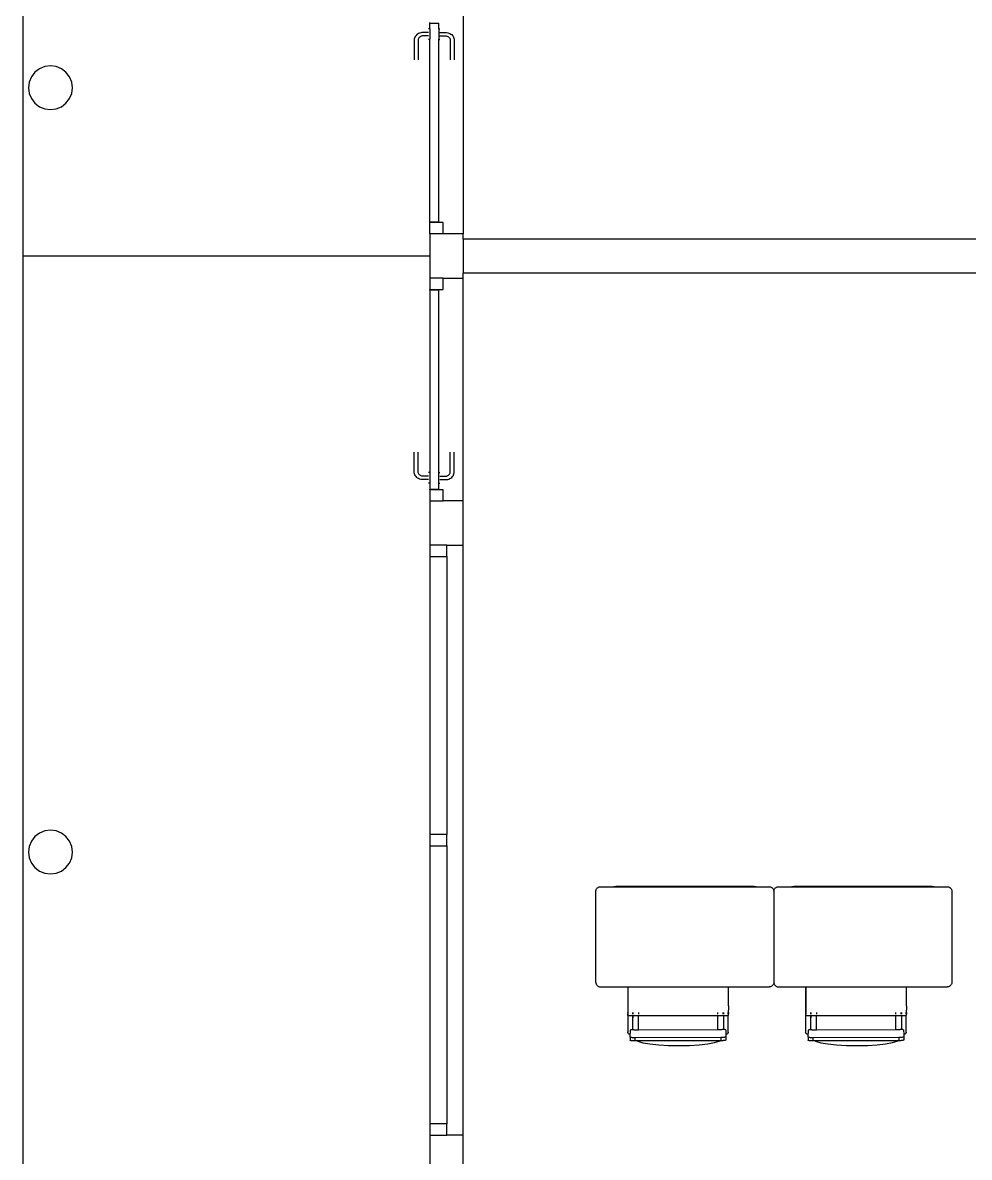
# Model space of a CAD drawing. Header units: metres. Extents: x -2 to 5.8, y -17.4 to 16.6.
# Drawn here: x -2 to 2.25, y -5.28 to -0.18 of the extents above; entities that cross this region are included whole.
import ezdxf

# ---------------------------------------------------------------- set-up
doc = ezdxf.new("R2010")
doc.units = ezdxf.units.M
doc.layers.add('SectionCutEdges', color=7, linetype='Continuous')

msp = doc.modelspace()

# ---------------------------------------------------------------- linework, layer by layer
for p, q in [((-2.0009, 2.753), (-2.0009, -1.232)), ((-0.0209, -0.132), (-0.0209, -1.132)), ((-0.1709, -0.185), (-0.1709, -0.182)), ((-0.2396, -0.2527), (-0.2406, -0.2571)), ((-0.2379, -0.2485), (-0.2396, -0.2527)), ((-0.2356, -0.2444), (-0.2379, -0.2485)), ((-0.2328, -0.2407), (-0.2356, -0.2444)), ((-0.2294, -0.2373), (-0.2328, -0.2407)), ((-0.2255, -0.2344), (-0.2294, -0.2373)), ((-0.2212, -0.2319), (-0.2255, -0.2344)), ((-0.2214, -0.2544), (-0.2224, -0.2567)), ((-0.2202, -0.2522), (-0.2214, -0.2544)), ((-0.2166, -0.2299), (-0.2212, -0.2319)), ((-0.2186, -0.2501), (-0.2202, -0.2522)), ((-0.2168, -0.2483), (-0.2186, -0.2501)), ((-0.2146, -0.2467), (-0.2168, -0.2483)), ((-0.2117, -0.2285), (-0.2166, -0.2299)), ((-0.2123, -0.2453), (-0.2146, -0.2467)), ((-0.2097, -0.2442), (-0.2123, -0.2453)), ((-0.2066, -0.2276), (-0.2117, -0.2285)), ((-0.2071, -0.2434), (-0.2097, -0.2442)), ((-0.2043, -0.2429), (-0.2071, -0.2434)), ((-0.2017, -0.2273), (-0.2066, -0.2276)), ((-0.2012, -0.2427), (-0.2043, -0.2429)), ((-0.1764, -0.2273), (-0.2017, -0.2273)), ((-0.1764, -0.2427), (-0.2012, -0.2427)), ((-0.1709, -0.2109), (-0.1764, -0.2109)), ((-0.1309, -0.2109), (-0.1253, -0.2109)), ((-0.1253, -0.2273), (-0.1, -0.2273)), ((-0.1253, -0.2427), (-0.1006, -0.2427)), ((-0.1006, -0.2427), (-0.0975, -0.2429)), ((-0.1, -0.2273), (-0.0952, -0.2276)), ((-0.0975, -0.2429), (-0.0947, -0.2434)), ((-0.0952, -0.2276), (-0.0901, -0.2285)), ((-0.0947, -0.2434), (-0.0921, -0.2442)), ((-0.0921, -0.2442), (-0.0895, -0.2453)), ((-0.0901, -0.2285), (-0.0852, -0.2299)), ((-0.0895, -0.2453), (-0.0872, -0.2467)), ((-0.0872, -0.2467), (-0.085, -0.2483)), ((-0.0852, -0.2299), (-0.0806, -0.2319)), ((-0.085, -0.2483), (-0.0832, -0.2501)), ((-0.0832, -0.2501), (-0.0816, -0.2522)), ((-0.0816, -0.2522), (-0.0803, -0.2544)), ((-0.0806, -0.2319), (-0.0763, -0.2344)), ((-0.0803, -0.2544), (-0.0794, -0.2567)), ((-0.0763, -0.2344), (-0.0724, -0.2373)), ((-0.0724, -0.2373), (-0.069, -0.2407)), ((-0.069, -0.2407), (-0.0662, -0.2444)), ((-0.0662, -0.2444), (-0.0639, -0.2485)), ((-0.0639, -0.2485), (-0.0622, -0.2527)), ((-0.0622, -0.2527), (-0.0612, -0.2571)), ((-0.2406, -0.2571), (-0.2409, -0.2613)), ((-0.2409, -0.2613), (-0.2409, -0.3509)), ((-0.2229, -0.2591), (-0.2231, -0.2618)), ((-0.2231, -0.2618), (-0.2231, -0.3509)), ((-0.2224, -0.2567), (-0.2229, -0.2591)), ((-0.1709, -0.2592), (-0.1764, -0.2592)), ((-0.1309, -0.2592), (-0.1253, -0.2592)), ((-0.0794, -0.2567), (-0.0789, -0.2591)), ((-0.0789, -0.2591), (-0.0787, -0.2618)), ((-0.0787, -0.2618), (-0.0787, -0.3509)), ((-0.0612, -0.2571), (-0.0609, -0.2613)), ((-0.0609, -0.2613), (-0.0609, -0.3509)), ((-0.1709, -1.082), (-0.1709, -1.079)), ((-2.0009, -1.232), (-2.0009, -17.377)), ((-0.1709, -1.232), (-2.0009, -1.232)), ((-0.0209, -2.332), (-0.0209, -1.332)), ((-0.1709, -1.385), (-0.1709, -1.382)), ((-0.2409, -2.2027), (-0.2409, -2.1132)), ((-0.2231, -2.2022), (-0.2231, -2.1132)), ((-0.0787, -2.2022), (-0.0787, -2.1132)), ((-0.0609, -2.2027), (-0.0609, -2.1132)), ((-0.2406, -2.2069), (-0.2409, -2.2027)), ((-0.2396, -2.2113), (-0.2406, -2.2069)), ((-0.2379, -2.2156), (-0.2396, -2.2113)), ((-0.2356, -2.2196), (-0.2379, -2.2156)), ((-0.2328, -2.2233), (-0.2356, -2.2196)), ((-0.2294, -2.2267), (-0.2328, -2.2233)), ((-0.2255, -2.2297), (-0.2294, -2.2267)), ((-0.2212, -2.2322), (-0.2255, -2.2297)), ((-0.2229, -2.2049), (-0.2231, -2.2022)), ((-0.2224, -2.2073), (-0.2229, -2.2049)), ((-0.2214, -2.2097), (-0.2224, -2.2073)), ((-0.2202, -2.2119), (-0.2214, -2.2097)), ((-0.2166, -2.2342), (-0.2212, -2.2322)), ((-0.2186, -2.2139), (-0.2202, -2.2119)), ((-0.2168, -2.2158), (-0.2186, -2.2139)), ((-0.2146, -2.2174), (-0.2168, -2.2158)), ((-0.2117, -2.2356), (-0.2166, -2.2342)), ((-0.2123, -2.2188), (-0.2146, -2.2174)), ((-0.2097, -2.2199), (-0.2123, -2.2188)), ((-0.2066, -2.2365), (-0.2117, -2.2356)), ((-0.2071, -2.2206), (-0.2097, -2.2199)), ((-0.2043, -2.2211), (-0.2071, -2.2206)), ((-0.2017, -2.2367), (-0.2066, -2.2365)), ((-0.2012, -2.2213), (-0.2043, -2.2211)), ((-0.1764, -2.2367), (-0.2017, -2.2367)), ((-0.1764, -2.2213), (-0.2012, -2.2213)), ((-0.1709, -2.2049), (-0.1764, -2.2049)), ((-0.1309, -2.2049), (-0.1253, -2.2049)), ((-0.1253, -2.2213), (-0.1006, -2.2213)), ((-0.1253, -2.2367), (-0.1, -2.2367)), ((-0.1006, -2.2213), (-0.0975, -2.2211)), ((-0.1, -2.2367), (-0.0952, -2.2365)), ((-0.0975, -2.2211), (-0.0947, -2.2206)), ((-0.0952, -2.2365), (-0.0901, -2.2356)), ((-0.0947, -2.2206), (-0.0921, -2.2199)), ((-0.0921, -2.2199), (-0.0895, -2.2188)), ((-0.0901, -2.2356), (-0.0852, -2.2342)), ((-0.0895, -2.2188), (-0.0872, -2.2174)), ((-0.0872, -2.2174), (-0.085, -2.2158)), ((-0.0852, -2.2342), (-0.0806, -2.2322)), ((-0.085, -2.2158), (-0.0832, -2.2139)), ((-0.0832, -2.2139), (-0.0816, -2.2119)), ((-0.0816, -2.2119), (-0.0803, -2.2097)), ((-0.0806, -2.2322), (-0.0763, -2.2297)), ((-0.0803, -2.2097), (-0.0794, -2.2073)), ((-0.0794, -2.2073), (-0.0789, -2.2049)), ((-0.0789, -2.2049), (-0.0787, -2.2022)), ((-0.0763, -2.2297), (-0.0724, -2.2267)), ((-0.0724, -2.2267), (-0.069, -2.2233)), ((-0.069, -2.2233), (-0.0662, -2.2196)), ((-0.0662, -2.2196), (-0.0639, -2.2156)), ((-0.0639, -2.2156), (-0.0622, -2.2113)), ((-0.0622, -2.2113), (-0.0612, -2.2069)), ((-0.0612, -2.2069), (-0.0609, -2.2027)), ((-0.1709, -2.2532), (-0.1764, -2.2532)), ((-0.1709, -2.282), (-0.1709, -2.279)), ((-0.1309, -2.2532), (-0.1253, -2.2532)), ((-0.0209, -5.182), (-0.0209, -2.532)), ((-0.0947, -2.5828), (-0.0947, -3.8316)), ((-0.0947, -3.8824), (-0.0947, -5.1312)), ((0.5765, -4.081), (0.5773, -4.0785)), ((0.5773, -4.0785), (0.5785, -4.0762)), ((0.5785, -4.0762), (0.58, -4.074)), ((0.58, -4.074), (0.5817, -4.072)), ((0.5817, -4.072), (0.5837, -4.0703)), ((0.5837, -4.0703), (0.5858, -4.0689)), ((0.5858, -4.0689), (0.5882, -4.0677)), ((0.5882, -4.0677), (0.5906, -4.0669)), ((0.5906, -4.0669), (0.5932, -4.0664)), ((0.5932, -4.0664), (0.5958, -4.0662)), ((0.5958, -4.0662), (0.6493, -4.0662)), ((0.6493, -4.0662), (0.6561, -4.0648)), ((0.6493, -4.0662), (1.3032, -4.0662)), ((0.6561, -4.0648), (0.6649, -4.0642)), ((0.6649, -4.0642), (1.2876, -4.0642)), ((1.2876, -4.0642), (1.2964, -4.0648)), ((1.2964, -4.0648), (1.3032, -4.0662)), ((1.3032, -4.0662), (1.3558, -4.0662)), ((1.3558, -4.0662), (1.3584, -4.0664)), ((1.3584, -4.0664), (1.361, -4.0669)), ((1.361, -4.0669), (1.3635, -4.0677)), ((1.3635, -4.0677), (1.3658, -4.0689)), ((1.3658, -4.0689), (1.368, -4.0703)), ((1.368, -4.0703), (1.37, -4.072)), ((1.37, -4.072), (1.3717, -4.074)), ((1.3717, -4.074), (1.3731, -4.0762)), ((1.3731, -4.0762), (1.3743, -4.0785)), ((1.3743, -4.0785), (1.3751, -4.081)), ((1.3765, -4.081), (1.3773, -4.0785)), ((1.3773, -4.0785), (1.3785, -4.0762)), ((1.3785, -4.0762), (1.38, -4.074)), ((1.38, -4.074), (1.3817, -4.072)), ((1.3817, -4.072), (1.3837, -4.0703)), ((1.3837, -4.0703), (1.3858, -4.0689)), ((1.3858, -4.0689), (1.3882, -4.0677)), ((1.3882, -4.0677), (1.3906, -4.0669)), ((1.3906, -4.0669), (1.3932, -4.0664)), ((1.3932, -4.0664), (1.3958, -4.0662)), ((1.3958, -4.0662), (1.4493, -4.0662)), ((1.4493, -4.0662), (1.4561, -4.0648)), ((1.4493, -4.0662), (2.1032, -4.0662)), ((1.4561, -4.0648), (1.4649, -4.0642)), ((1.4649, -4.0642), (2.0876, -4.0642)), ((2.0876, -4.0642), (2.0964, -4.0648)), ((2.0964, -4.0648), (2.1032, -4.0662)), ((2.1032, -4.0662), (2.1558, -4.0662)), ((2.1558, -4.0662), (2.1584, -4.0664)), ((2.1584, -4.0664), (2.161, -4.0669)), ((2.161, -4.0669), (2.1635, -4.0677)), ((2.1635, -4.0677), (2.1658, -4.0689)), ((2.1658, -4.0689), (2.168, -4.0703)), ((2.168, -4.0703), (2.17, -4.072)), ((2.17, -4.072), (2.1717, -4.074)), ((2.1717, -4.074), (2.1731, -4.0762)), ((2.1731, -4.0762), (2.1743, -4.0785)), ((2.1743, -4.0785), (2.1751, -4.081)), ((0.5758, -4.0862), (0.576, -4.0836)), ((0.5758, -4.4962), (0.5758, -4.0862)), ((0.576, -4.0836), (0.5765, -4.081)), ((1.3751, -4.081), (1.3757, -4.0836)), ((1.3757, -4.0836), (1.3758, -4.0862)), ((1.3758, -4.0862), (1.376, -4.0836)), ((1.3758, -4.0862), (1.3758, -4.4962)), ((1.376, -4.0836), (1.3765, -4.081)), ((2.1751, -4.081), (2.1757, -4.0836)), ((2.1757, -4.0836), (2.1758, -4.0862)), ((2.1758, -4.0862), (2.1758, -4.4962)), ((0.5758, -4.4962), (0.576, -4.4988)), ((0.576, -4.4988), (0.5765, -4.5014)), ((0.5765, -4.5014), (0.5773, -4.5038)), ((0.5773, -4.5038), (0.5785, -4.5062)), ((0.5785, -4.5062), (0.58, -4.5084)), ((0.58, -4.5084), (0.5817, -4.5103)), ((0.5817, -4.5103), (0.5837, -4.5121)), ((0.5837, -4.5121), (0.5858, -4.5135)), ((0.5858, -4.5135), (0.5882, -4.5147)), ((0.5882, -4.5147), (0.5906, -4.5155)), ((0.5906, -4.5155), (0.5932, -4.516)), ((0.5932, -4.516), (0.5958, -4.5162)), ((0.5958, -4.5162), (0.7186, -4.5162)), ((0.7186, -4.5162), (0.719, -4.5162)), ((0.7186, -4.5162), (0.7186, -4.7194)), ((0.719, -4.5162), (0.72, -4.5162)), ((0.72, -4.5162), (0.72, -4.601)), ((0.72, -4.5162), (1.172, -4.5162)), ((1.172, -4.601), (1.172, -4.5162)), ((1.172, -4.5162), (1.3558, -4.5162)), ((1.3584, -4.516), (1.3558, -4.5162)), ((1.361, -4.5155), (1.3584, -4.516)), ((1.3635, -4.5147), (1.361, -4.5155)), ((1.3658, -4.5135), (1.3635, -4.5147)), ((1.368, -4.5121), (1.3658, -4.5135)), ((1.37, -4.5103), (1.368, -4.5121)), ((1.3717, -4.5084), (1.37, -4.5103)), ((1.3731, -4.5062), (1.3717, -4.5084)), ((1.3743, -4.5038), (1.3731, -4.5062)), ((1.3751, -4.5014), (1.3743, -4.5038)), ((1.3757, -4.4988), (1.3751, -4.5014)), ((1.3758, -4.4962), (1.3757, -4.4988)), ((1.3758, -4.4962), (1.376, -4.4988)), ((1.376, -4.4988), (1.3765, -4.5014)), ((1.3765, -4.5014), (1.3773, -4.5038)), ((1.3773, -4.5038), (1.3785, -4.5062)), ((1.3785, -4.5062), (1.38, -4.5084)), ((1.38, -4.5084), (1.3817, -4.5103)), ((1.3817, -4.5103), (1.3837, -4.5121)), ((1.3837, -4.5121), (1.3858, -4.5135)), ((1.3858, -4.5135), (1.3882, -4.5147)), ((1.3882, -4.5147), (1.3906, -4.5155)), ((1.3906, -4.5155), (1.3932, -4.516)), ((1.3932, -4.516), (1.3958, -4.5162)), ((1.3958, -4.5162), (1.5186, -4.5162)), ((1.5186, -4.5162), (1.519, -4.5162)), ((1.5186, -4.5162), (1.5186, -4.7194)), ((1.519, -4.5162), (1.52, -4.5162)), ((1.52, -4.5162), (1.52, -4.601)), ((1.52, -4.5162), (1.972, -4.5162)), ((1.972, -4.601), (1.972, -4.5162)), ((1.972, -4.5162), (2.1558, -4.5162)), ((2.1584, -4.516), (2.1558, -4.5162)), ((2.161, -4.5155), (2.1584, -4.516)), ((2.1635, -4.5147), (2.161, -4.5155)), ((2.1658, -4.5135), (2.1635, -4.5147)), ((2.168, -4.5121), (2.1658, -4.5135)), ((2.17, -4.5103), (2.168, -4.5121)), ((2.1717, -4.5084), (2.17, -4.5103)), ((2.1731, -4.5062), (2.1717, -4.5084)), ((2.1743, -4.5038), (2.1731, -4.5062)), ((2.1751, -4.5014), (2.1743, -4.5038)), ((2.1757, -4.4988), (2.1751, -4.5014)), ((2.1758, -4.4962), (2.1757, -4.4988)), ((0.72, -4.601), (0.72, -4.611)), ((0.72, -4.611), (0.72, -4.6162)), ((0.72, -4.6162), (0.72, -4.6213)), ((0.72, -4.6213), (0.72, -4.6215)), ((0.72, -4.6215), (0.72, -4.6239)), ((0.72, -4.6239), (0.72, -4.6265)), ((0.72, -4.6265), (0.72, -4.6266)), ((0.72, -4.6266), (0.72, -4.629)), ((0.72, -4.629), (0.72, -4.6314)), ((0.72, -4.6314), (0.72, -4.6316)), ((0.72, -4.6325), (0.72, -4.6316)), ((0.72, -4.6325), (0.72, -4.6331)), ((0.72, -4.6343), (0.72, -4.6331)), ((0.72, -4.6343), (0.72, -4.6349)), ((0.72, -4.6349), (0.72, -4.6355)), ((0.72, -4.6355), (0.72, -4.6361)), ((0.72, -4.6361), (0.72, -4.6363)), ((0.72, -4.6363), (0.72, -4.6367)), ((0.72, -4.6367), (0.72, -4.6373)), ((0.72, -4.6373), (0.72, -4.6378)), ((0.72, -4.6378), (0.72, -4.6384)), ((0.72, -4.6407), (0.72, -4.6384)), ((0.7416, -4.6314), (0.7416, -4.6325)), ((0.7416, -4.6331), (0.7416, -4.6343)), ((0.7416, -4.6349), (0.7416, -4.6355)), ((0.7416, -4.6367), (0.7416, -4.6373)), ((0.7416, -4.6378), (0.7416, -4.6384)), ((0.7419, -4.6325), (0.7419, -4.6314)), ((0.7419, -4.6343), (0.7419, -4.6331)), ((0.7419, -4.6355), (0.7419, -4.6349)), ((0.7419, -4.6373), (0.7419, -4.6367)), ((0.7419, -4.6384), (0.7419, -4.6378)), ((0.7675, -4.6314), (0.7675, -4.6325)), ((0.7675, -4.6331), (0.7675, -4.6343)), ((0.7675, -4.6349), (0.7675, -4.6355)), ((0.7675, -4.6367), (0.7675, -4.6373)), ((0.7675, -4.6378), (0.7675, -4.6384)), ((1.1244, -4.6325), (1.1244, -4.6314)), ((1.1244, -4.6343), (1.1244, -4.6331)), ((1.1244, -4.6355), (1.1244, -4.6349)), ((1.1244, -4.6373), (1.1244, -4.6367)), ((1.1244, -4.6384), (1.1244, -4.6378)), ((1.1473, -4.6325), (1.1473, -4.6314)), ((1.1473, -4.6331), (1.1473, -4.6343)), ((1.1473, -4.6355), (1.1473, -4.6349)), ((1.1473, -4.6373), (1.1473, -4.6367)), ((1.1473, -4.6384), (1.1473, -4.6378)), ((1.1503, -4.6325), (1.1503, -4.6314)), ((1.1503, -4.6343), (1.1503, -4.6331)), ((1.1503, -4.6355), (1.1503, -4.6349)), ((1.1503, -4.6373), (1.1503, -4.6367)), ((1.1503, -4.6384), (1.1503, -4.6378)), ((1.1706, -4.6325), (1.1706, -4.6314)), ((1.1706, -4.6343), (1.1706, -4.6331)), ((1.1706, -4.6355), (1.1706, -4.6349)), ((1.1706, -4.6373), (1.1706, -4.6367)), ((1.1706, -4.6384), (1.1706, -4.6378)), ((1.172, -4.601), (1.172, -4.6213)), ((1.172, -4.6239), (1.172, -4.6213)), ((1.172, -4.6265), (1.172, -4.6239)), ((1.172, -4.629), (1.172, -4.6265)), ((1.172, -4.6314), (1.172, -4.629)), ((1.172, -4.6314), (1.172, -4.6325)), ((1.172, -4.6325), (1.172, -4.6331)), ((1.172, -4.6343), (1.172, -4.6331)), ((1.172, -4.6343), (1.172, -4.6349)), ((1.172, -4.6349), (1.172, -4.6355)), ((1.172, -4.6355), (1.172, -4.6361)), ((1.172, -4.6361), (1.172, -4.6367)), ((1.172, -4.6367), (1.172, -4.6373)), ((1.172, -4.6373), (1.172, -4.6378)), ((1.172, -4.6378), (1.172, -4.6384)), ((1.172, -4.645), (1.172, -4.6384)), ((1.52, -4.601), (1.52, -4.611)), ((1.52, -4.611), (1.52, -4.6162)), ((1.52, -4.6162), (1.52, -4.6213)), ((1.52, -4.6213), (1.52, -4.6215)), ((1.52, -4.6215), (1.52, -4.6239)), ((1.52, -4.6239), (1.52, -4.6265)), ((1.52, -4.6265), (1.52, -4.6266)), ((1.52, -4.6266), (1.52, -4.629)), ((1.52, -4.629), (1.52, -4.6314)), ((1.52, -4.6314), (1.52, -4.6316)), ((1.52, -4.6325), (1.52, -4.6316)), ((1.52, -4.6325), (1.52, -4.6331)), ((1.52, -4.6343), (1.52, -4.6331)), ((1.52, -4.6343), (1.52, -4.6349)), ((1.52, -4.6349), (1.52, -4.6355)), ((1.52, -4.6355), (1.52, -4.6361)), ((1.52, -4.6361), (1.52, -4.6363)), ((1.52, -4.6363), (1.52, -4.6367)), ((1.52, -4.6367), (1.52, -4.6373)), ((1.52, -4.6373), (1.52, -4.6378)), ((1.52, -4.6378), (1.52, -4.6384)), ((1.52, -4.6407), (1.52, -4.6384)), ((1.5416, -4.6314), (1.5416, -4.6325)), ((1.5416, -4.6331), (1.5416, -4.6343)), ((1.5416, -4.6349), (1.5416, -4.6355)), ((1.5416, -4.6367), (1.5416, -4.6373)), ((1.5416, -4.6378), (1.5416, -4.6384)), ((1.5419, -4.6325), (1.5419, -4.6314)), ((1.5419, -4.6343), (1.5419, -4.6331)), ((1.5419, -4.6355), (1.5419, -4.6349)), ((1.5419, -4.6373), (1.5419, -4.6367)), ((1.5419, -4.6384), (1.5419, -4.6378)), ((1.5675, -4.6314), (1.5675, -4.6325)), ((1.5675, -4.6331), (1.5675, -4.6343)), ((1.5675, -4.6349), (1.5675, -4.6355)), ((1.5675, -4.6367), (1.5675, -4.6373)), ((1.5675, -4.6378), (1.5675, -4.6384)), ((1.9244, -4.6325), (1.9244, -4.6314)), ((1.9244, -4.6343), (1.9244, -4.6331)), ((1.9244, -4.6355), (1.9244, -4.6349)), ((1.9244, -4.6373), (1.9244, -4.6367)), ((1.9244, -4.6384), (1.9244, -4.6378)), ((1.9473, -4.6325), (1.9473, -4.6314)), ((1.9473, -4.6331), (1.9473, -4.6343)), ((1.9473, -4.6355), (1.9473, -4.6349)), ((1.9473, -4.6373), (1.9473, -4.6367)), ((1.9473, -4.6384), (1.9473, -4.6378)), ((1.9503, -4.6325), (1.9503, -4.6314)), ((1.9503, -4.6343), (1.9503, -4.6331)), ((1.9503, -4.6355), (1.9503, -4.6349)), ((1.9503, -4.6373), (1.9503, -4.6367)), ((1.9503, -4.6384), (1.9503, -4.6378)), ((1.9706, -4.6325), (1.9706, -4.6314)), ((1.9706, -4.6343), (1.9706, -4.6331)), ((1.9706, -4.6355), (1.9706, -4.6349)), ((1.9706, -4.6373), (1.9706, -4.6367)), ((1.9706, -4.6384), (1.9706, -4.6378)), ((1.972, -4.601), (1.972, -4.6213)), ((1.972, -4.6239), (1.972, -4.6213)), ((1.972, -4.6265), (1.972, -4.6239)), ((1.972, -4.629), (1.972, -4.6265)), ((1.972, -4.6314), (1.972, -4.629)), ((1.972, -4.6314), (1.972, -4.6325)), ((1.972, -4.6325), (1.972, -4.6331)), ((1.972, -4.6343), (1.972, -4.6331)), ((1.972, -4.6343), (1.972, -4.6349)), ((1.972, -4.6349), (1.972, -4.6355)), ((1.972, -4.6355), (1.972, -4.6361)), ((1.972, -4.6361), (1.972, -4.6367)), ((1.972, -4.6367), (1.972, -4.6373)), ((1.972, -4.6373), (1.972, -4.6378)), ((1.972, -4.6378), (1.972, -4.6384)), ((1.972, -4.645), (1.972, -4.6384)), ((0.72, -4.6447), (0.72, -4.6407)), ((0.72, -4.6447), (0.72, -4.645)), ((0.72, -4.645), (0.7201, -4.645)), ((0.7201, -4.645), (0.7202, -4.645)), ((0.7202, -4.645), (0.7219, -4.645)), ((0.7219, -4.645), (0.7242, -4.645)), ((0.7242, -4.645), (0.727, -4.645)), ((0.727, -4.645), (0.73, -4.645)), ((0.73, -4.645), (0.7331, -4.645)), ((0.7331, -4.645), (0.7359, -4.645)), ((0.7359, -4.645), (0.7384, -4.645)), ((0.7384, -4.645), (0.7403, -4.645)), ((0.7403, -4.645), (0.7416, -4.645)), ((0.7416, -4.645), (0.7416, -4.6461)), ((0.7416, -4.645), (0.7419, -4.645)), ((0.7416, -4.6461), (0.7416, -4.6491)), ((0.7416, -4.6491), (0.7416, -4.6515)), ((0.7416, -4.6515), (0.7416, -4.6535)), ((0.7416, -4.6535), (0.7416, -4.6549)), ((0.7416, -4.7088), (0.7416, -4.6549)), ((0.7419, -4.6476), (0.7419, -4.645)), ((0.7419, -4.645), (0.7419, -4.645)), ((0.7419, -4.645), (0.7434, -4.645)), ((0.7419, -4.65), (0.7419, -4.6476)), ((0.7419, -4.6519), (0.7419, -4.65)), ((0.7419, -4.6532), (0.7419, -4.6519)), ((0.7419, -4.7088), (0.7419, -4.6532)), ((0.7434, -4.645), (0.7454, -4.645)), ((0.7454, -4.645), (0.7481, -4.645)), ((0.7481, -4.645), (0.7512, -4.645)), ((0.7512, -4.645), (0.7546, -4.645)), ((0.7546, -4.645), (0.7579, -4.645)), ((0.7579, -4.645), (0.7611, -4.645)), ((0.7611, -4.645), (0.7637, -4.645)), ((0.7637, -4.645), (0.7658, -4.645)), ((0.7658, -4.645), (0.7671, -4.645)), ((0.7671, -4.645), (0.7675, -4.645)), ((0.7675, -4.645), (1.1244, -4.645)), ((0.7675, -4.7086), (0.7675, -4.645)), ((1.1244, -4.645), (1.1249, -4.645)), ((1.1244, -4.7077), (1.1244, -4.645)), ((1.1249, -4.645), (1.1261, -4.645)), ((1.1261, -4.645), (1.1282, -4.645)), ((1.1282, -4.645), (1.1309, -4.645)), ((1.1309, -4.645), (1.134, -4.645)), ((1.134, -4.645), (1.1374, -4.645)), ((1.1374, -4.645), (1.1407, -4.645)), ((1.1407, -4.645), (1.1438, -4.645)), ((1.1438, -4.645), (1.1465, -4.645)), ((1.1465, -4.645), (1.1486, -4.645)), ((1.1486, -4.645), (1.1488, -4.645)), ((1.1488, -4.645), (1.1491, -4.645)), ((1.1491, -4.645), (1.1499, -4.645)), ((1.1499, -4.645), (1.1503, -4.645)), ((1.1503, -4.646), (1.1503, -4.645)), ((1.1503, -4.645), (1.1506, -4.645)), ((1.1503, -4.6497), (1.1503, -4.646)), ((1.1503, -4.653), (1.1503, -4.6497)), ((1.1503, -4.6557), (1.1503, -4.653)), ((1.1503, -4.6578), (1.1503, -4.6557)), ((1.1503, -4.6593), (1.1503, -4.6578)), ((1.1503, -4.6601), (1.1503, -4.6593)), ((1.1503, -4.6754), (1.1503, -4.6601)), ((1.1503, -4.6896), (1.1503, -4.6754)), ((1.1503, -4.7025), (1.1503, -4.6896)), ((1.1506, -4.645), (1.1529, -4.645)), ((1.1529, -4.645), (1.1557, -4.645)), ((1.1557, -4.645), (1.1587, -4.645)), ((1.1587, -4.645), (1.1618, -4.645)), ((1.1618, -4.645), (1.1646, -4.645)), ((1.1646, -4.645), (1.167, -4.645)), ((1.167, -4.645), (1.1689, -4.645)), ((1.1689, -4.645), (1.1706, -4.645)), ((1.1706, -4.6475), (1.1706, -4.645)), ((1.1706, -4.645), (1.1706, -4.645)), ((1.1706, -4.645), (1.172, -4.645)), ((1.1706, -4.6499), (1.1706, -4.6475)), ((1.1706, -4.6518), (1.1706, -4.6499)), ((1.1706, -4.6531), (1.1706, -4.6518)), ((1.1706, -4.7197), (1.1706, -4.6531)), ((1.52, -4.6447), (1.52, -4.6407)), ((1.52, -4.6447), (1.52, -4.645)), ((1.52, -4.645), (1.5201, -4.645)), ((1.5201, -4.645), (1.5202, -4.645)), ((1.5202, -4.645), (1.5219, -4.645)), ((1.5219, -4.645), (1.5242, -4.645)), ((1.5242, -4.645), (1.527, -4.645)), ((1.527, -4.645), (1.53, -4.645)), ((1.53, -4.645), (1.5331, -4.645)), ((1.5331, -4.645), (1.5359, -4.645)), ((1.5359, -4.645), (1.5384, -4.645)), ((1.5384, -4.645), (1.5403, -4.645)), ((1.5403, -4.645), (1.5416, -4.645)), ((1.5416, -4.645), (1.5416, -4.6461)), ((1.5416, -4.645), (1.5419, -4.645)), ((1.5416, -4.6461), (1.5416, -4.6491)), ((1.5416, -4.6491), (1.5416, -4.6515)), ((1.5416, -4.6515), (1.5416, -4.6535)), ((1.5416, -4.6535), (1.5416, -4.6549)), ((1.5416, -4.7088), (1.5416, -4.6549)), ((1.5419, -4.6476), (1.5419, -4.645)), ((1.5419, -4.645), (1.5419, -4.645)), ((1.5419, -4.645), (1.5434, -4.645)), ((1.5419, -4.65), (1.5419, -4.6476)), ((1.5419, -4.6519), (1.5419, -4.65)), ((1.5419, -4.6532), (1.5419, -4.6519)), ((1.5419, -4.7088), (1.5419, -4.6532)), ((1.5434, -4.645), (1.5454, -4.645)), ((1.5454, -4.645), (1.5481, -4.645)), ((1.5481, -4.645), (1.5512, -4.645)), ((1.5512, -4.645), (1.5546, -4.645)), ((1.5546, -4.645), (1.5579, -4.645)), ((1.5579, -4.645), (1.5611, -4.645)), ((1.5611, -4.645), (1.5637, -4.645)), ((1.5637, -4.645), (1.5658, -4.645)), ((1.5658, -4.645), (1.5671, -4.645)), ((1.5671, -4.645), (1.5675, -4.645)), ((1.5675, -4.645), (1.9244, -4.645)), ((1.5675, -4.7086), (1.5675, -4.645)), ((1.9244, -4.645), (1.9249, -4.645)), ((1.9244, -4.7077), (1.9244, -4.645)), ((1.9249, -4.645), (1.9261, -4.645)), ((1.9261, -4.645), (1.9282, -4.645)), ((1.9282, -4.645), (1.9309, -4.645)), ((1.9309, -4.645), (1.934, -4.645)), ((1.934, -4.645), (1.9374, -4.645)), ((1.9374, -4.645), (1.9407, -4.645)), ((1.9407, -4.645), (1.9438, -4.645)), ((1.9438, -4.645), (1.9465, -4.645)), ((1.9465, -4.645), (1.9486, -4.645)), ((1.9486, -4.645), (1.9488, -4.645)), ((1.9488, -4.645), (1.9491, -4.645)), ((1.9491, -4.645), (1.9499, -4.645)), ((1.9499, -4.645), (1.9503, -4.645)), ((1.9503, -4.646), (1.9503, -4.645)), ((1.9503, -4.645), (1.9506, -4.645)), ((1.9503, -4.6497), (1.9503, -4.646)), ((1.9503, -4.653), (1.9503, -4.6497)), ((1.9503, -4.6557), (1.9503, -4.653)), ((1.9503, -4.6578), (1.9503, -4.6557)), ((1.9503, -4.6593), (1.9503, -4.6578)), ((1.9503, -4.6601), (1.9503, -4.6593)), ((1.9503, -4.6754), (1.9503, -4.6601)), ((1.9503, -4.6896), (1.9503, -4.6754)), ((1.9503, -4.7025), (1.9503, -4.6896)), ((1.9506, -4.645), (1.9529, -4.645)), ((1.9529, -4.645), (1.9557, -4.645)), ((1.9557, -4.645), (1.9587, -4.645)), ((1.9587, -4.645), (1.9618, -4.645)), ((1.9618, -4.645), (1.9646, -4.645)), ((1.9646, -4.645), (1.967, -4.645)), ((1.967, -4.645), (1.9689, -4.645)), ((1.9689, -4.645), (1.9706, -4.645)), ((1.9706, -4.6475), (1.9706, -4.645)), ((1.9706, -4.645), (1.9706, -4.645)), ((1.9706, -4.645), (1.972, -4.645)), ((1.9706, -4.6499), (1.9706, -4.6475)), ((1.9706, -4.6518), (1.9706, -4.6499)), ((1.9706, -4.6531), (1.9706, -4.6518)), ((1.9706, -4.7197), (1.9706, -4.6531)), ((0.7186, -4.7194), (0.719, -4.7175)), ((0.719, -4.722), (0.7186, -4.7194)), ((0.7201, -4.7244), (0.719, -4.722)), ((0.7219, -4.7265), (0.7201, -4.7244)), ((0.7242, -4.7282), (0.7219, -4.7265)), ((0.727, -4.7292), (0.7242, -4.7282)), ((0.7292, -4.7295), (0.727, -4.7292)), ((0.7293, -4.7109), (0.7292, -4.7112)), ((0.7292, -4.7112), (0.7292, -4.7255)), ((0.7292, -4.7229), (0.7292, -4.7229)), ((0.7292, -4.7295), (0.7292, -4.7255)), ((0.7293, -4.7421), (0.7292, -4.7295)), ((0.7298, -4.7106), (0.7293, -4.7109)), ((0.73, -4.7105), (0.7298, -4.7106)), ((0.7305, -4.7103), (0.73, -4.7105)), ((0.7315, -4.71), (0.7305, -4.7103)), ((0.7328, -4.7097), (0.7315, -4.71)), ((0.7331, -4.7096), (0.7328, -4.7097)), ((0.7343, -4.7094), (0.7331, -4.7096)), ((0.7359, -4.7092), (0.7343, -4.7094)), ((0.736, -4.7092), (0.7359, -4.7092)), ((0.7379, -4.709), (0.736, -4.7092)), ((0.7384, -4.709), (0.7379, -4.709)), ((0.7399, -4.7089), (0.7384, -4.709)), ((0.7403, -4.7088), (0.7399, -4.7089)), ((0.7415, -4.7088), (0.7403, -4.7088)), ((0.7416, -4.7088), (0.7415, -4.7088)), ((0.7419, -4.7088), (0.7416, -4.7088)), ((0.742, -4.7088), (0.7419, -4.7088)), ((0.7434, -4.7087), (0.742, -4.7088)), ((0.7443, -4.7087), (0.7434, -4.7087)), ((0.7454, -4.7087), (0.7443, -4.7087)), ((0.7465, -4.7087), (0.7454, -4.7087)), ((0.7465, -4.7087), (0.7481, -4.7087)), ((0.7481, -4.7087), (0.7512, -4.7086)), ((0.7512, -4.7086), (0.7546, -4.7086)), ((0.7546, -4.7086), (0.7579, -4.7086)), ((0.7579, -4.7086), (0.7611, -4.7086)), ((0.7611, -4.7086), (0.7637, -4.7086)), ((0.7637, -4.7086), (0.7658, -4.7086)), ((0.7658, -4.7086), (0.7658, -4.7086)), ((0.7658, -4.7086), (0.7671, -4.7086)), ((0.7671, -4.7086), (0.7675, -4.7086)), ((0.7675, -4.7086), (1.1244, -4.7077)), ((1.1244, -4.7077), (1.1249, -4.7077)), ((1.1249, -4.7077), (1.1261, -4.7077)), ((1.1261, -4.7077), (1.1282, -4.7077)), ((1.1282, -4.7077), (1.1309, -4.7077)), ((1.1309, -4.7077), (1.134, -4.7077)), ((1.134, -4.7077), (1.1374, -4.7077)), ((1.1374, -4.7077), (1.1407, -4.7077)), ((1.1407, -4.7077), (1.1438, -4.7077)), ((1.1438, -4.7077), (1.1441, -4.7077)), ((1.146, -4.7077), (1.1441, -4.7077)), ((1.1473, -4.7077), (1.146, -4.7077)), ((1.1473, -4.7077), (1.1473, -4.7072)), ((1.1477, -4.7077), (1.1473, -4.7077)), ((1.1479, -4.7077), (1.1477, -4.7077)), ((1.148, -4.7077), (1.1479, -4.7077)), ((1.1486, -4.7078), (1.148, -4.7077)), ((1.1488, -4.7078), (1.1486, -4.7078)), ((1.1499, -4.7078), (1.1488, -4.7078)), ((1.1503, -4.7079), (1.1499, -4.7078)), ((1.1503, -4.7079), (1.1503, -4.7025)), ((1.1506, -4.7079), (1.1503, -4.7079)), ((1.1516, -4.708), (1.1506, -4.7079)), ((1.1529, -4.7081), (1.1516, -4.708)), ((1.1533, -4.7081), (1.1529, -4.7081)), ((1.1548, -4.7083), (1.1533, -4.7081)), ((1.1557, -4.7085), (1.1548, -4.7083)), ((1.1561, -4.7085), (1.1557, -4.7085)), ((1.1572, -4.7088), (1.1561, -4.7085)), ((1.1581, -4.709), (1.1572, -4.7088)), ((1.1587, -4.7093), (1.1581, -4.709)), ((1.1592, -4.7414), (1.1586, -4.7418)), ((1.1591, -4.7096), (1.1587, -4.7093)), ((1.1592, -4.7099), (1.1591, -4.7096)), ((1.1592, -4.7099), (1.1593, -4.7295)), ((1.1593, -4.741), (1.1592, -4.7414)), ((1.1618, -4.7292), (1.1593, -4.7295)), ((1.1593, -4.7295), (1.1593, -4.741)), ((1.1593, -4.741), (1.1594, -4.7552)), ((1.1646, -4.7283), (1.1618, -4.7292)), ((1.167, -4.7267), (1.1646, -4.7283)), ((1.1689, -4.7247), (1.167, -4.7267)), ((1.1689, -4.7143), (1.1692, -4.7146)), ((1.1689, -4.7171), (1.1691, -4.7173)), ((1.1693, -4.7197), (1.1689, -4.7219)), ((1.1702, -4.7223), (1.1689, -4.7247)), ((1.1691, -4.7173), (1.1693, -4.7197)), ((1.1692, -4.7146), (1.1702, -4.7168)), ((1.1706, -4.7197), (1.1702, -4.7223)), ((1.5186, -4.7194), (1.519, -4.7175)), ((1.519, -4.722), (1.5186, -4.7194)), ((1.5201, -4.7244), (1.519, -4.722)), ((1.5219, -4.7265), (1.5201, -4.7244)), ((1.5242, -4.7282), (1.5219, -4.7265)), ((1.527, -4.7292), (1.5242, -4.7282)), ((1.5292, -4.7295), (1.527, -4.7292)), ((1.5293, -4.7109), (1.5292, -4.7112)), ((1.5292, -4.7112), (1.5292, -4.7255)), ((1.5292, -4.7229), (1.5292, -4.7229)), ((1.5292, -4.7295), (1.5292, -4.7255)), ((1.5293, -4.7421), (1.5292, -4.7295)), ((1.5298, -4.7106), (1.5293, -4.7109)), ((1.53, -4.7105), (1.5298, -4.7106)), ((1.5305, -4.7103), (1.53, -4.7105)), ((1.5315, -4.71), (1.5305, -4.7103)), ((1.5328, -4.7097), (1.5315, -4.71)), ((1.5331, -4.7096), (1.5328, -4.7097)), ((1.5343, -4.7094), (1.5331, -4.7096)), ((1.5359, -4.7092), (1.5343, -4.7094)), ((1.536, -4.7092), (1.5359, -4.7092)), ((1.5379, -4.709), (1.536, -4.7092)), ((1.5384, -4.709), (1.5379, -4.709)), ((1.5399, -4.7089), (1.5384, -4.709)), ((1.5403, -4.7088), (1.5399, -4.7089)), ((1.5415, -4.7088), (1.5403, -4.7088)), ((1.5416, -4.7088), (1.5415, -4.7088)), ((1.5419, -4.7088), (1.5416, -4.7088)), ((1.542, -4.7088), (1.5419, -4.7088)), ((1.5434, -4.7087), (1.542, -4.7088)), ((1.5443, -4.7087), (1.5434, -4.7087)), ((1.5454, -4.7087), (1.5443, -4.7087)), ((1.5465, -4.7087), (1.5454, -4.7087)), ((1.5465, -4.7087), (1.5481, -4.7087)), ((1.5481, -4.7087), (1.5512, -4.7086)), ((1.5512, -4.7086), (1.5546, -4.7086)), ((1.5546, -4.7086), (1.5579, -4.7086)), ((1.5579, -4.7086), (1.5611, -4.7086)), ((1.5611, -4.7086), (1.5637, -4.7086)), ((1.5637, -4.7086), (1.5658, -4.7086)), ((1.5658, -4.7086), (1.5658, -4.7086)), ((1.5658, -4.7086), (1.5671, -4.7086)), ((1.5671, -4.7086), (1.5675, -4.7086)), ((1.5675, -4.7086), (1.9244, -4.7077)), ((1.9244, -4.7077), (1.9249, -4.7077)), ((1.9249, -4.7077), (1.9261, -4.7077)), ((1.9261, -4.7077), (1.9282, -4.7077)), ((1.9282, -4.7077), (1.9309, -4.7077)), ((1.9309, -4.7077), (1.934, -4.7077)), ((1.934, -4.7077), (1.9374, -4.7077)), ((1.9374, -4.7077), (1.9407, -4.7077)), ((1.9407, -4.7077), (1.9438, -4.7077)), ((1.9438, -4.7077), (1.9441, -4.7077)), ((1.946, -4.7077), (1.9441, -4.7077)), ((1.9473, -4.7077), (1.946, -4.7077)), ((1.9473, -4.7077), (1.9473, -4.7072)), ((1.9477, -4.7077), (1.9473, -4.7077)), ((1.9479, -4.7077), (1.9477, -4.7077)), ((1.948, -4.7077), (1.9479, -4.7077)), ((1.9486, -4.7078), (1.948, -4.7077)), ((1.9488, -4.7078), (1.9486, -4.7078)), ((1.9499, -4.7078), (1.9488, -4.7078)), ((1.9503, -4.7079), (1.9499, -4.7078)), ((1.9503, -4.7079), (1.9503, -4.7025)), ((1.9506, -4.7079), (1.9503, -4.7079)), ((1.9516, -4.708), (1.9506, -4.7079)), ((1.9529, -4.7081), (1.9516, -4.708)), ((1.9533, -4.7081), (1.9529, -4.7081)), ((1.9548, -4.7083), (1.9533, -4.7081)), ((1.9557, -4.7085), (1.9548, -4.7083)), ((1.9561, -4.7085), (1.9557, -4.7085)), ((1.9572, -4.7088), (1.9561, -4.7085)), ((1.9581, -4.709), (1.9572, -4.7088)), ((1.9587, -4.7093), (1.9581, -4.709)), ((1.9592, -4.7414), (1.9586, -4.7418)), ((1.9591, -4.7096), (1.9587, -4.7093)), ((1.9592, -4.7099), (1.9591, -4.7096)), ((1.9592, -4.7099), (1.9593, -4.7295)), ((1.9593, -4.741), (1.9592, -4.7414)), ((1.9618, -4.7292), (1.9593, -4.7295)), ((1.9593, -4.7295), (1.9593, -4.741)), ((1.9593, -4.741), (1.9594, -4.7552)), ((1.9646, -4.7283), (1.9618, -4.7292)), ((1.967, -4.7267), (1.9646, -4.7283)), ((1.9689, -4.7247), (1.967, -4.7267)), ((1.9689, -4.7143), (1.9692, -4.7146)), ((1.9689, -4.7171), (1.9691, -4.7173)), ((1.9693, -4.7197), (1.9689, -4.7219)), ((1.9702, -4.7223), (1.9689, -4.7247)), ((1.9691, -4.7173), (1.9693, -4.7197)), ((1.9692, -4.7146), (1.9702, -4.7168)), ((1.9706, -4.7197), (1.9702, -4.7223)), ((0.7295, -4.7424), (0.7293, -4.7421)), ((0.7293, -4.7421), (0.7293, -4.7562)), ((0.7295, -4.7566), (0.7293, -4.7562)), ((0.73, -4.7428), (0.7295, -4.7424)), ((0.7301, -4.757), (0.7295, -4.7566)), ((0.731, -4.7432), (0.73, -4.7428)), ((0.731, -4.7574), (0.7301, -4.757)), ((0.7322, -4.7435), (0.731, -4.7432)), ((0.7323, -4.7577), (0.731, -4.7574)), ((0.7338, -4.7439), (0.7322, -4.7435)), ((0.7339, -4.758), (0.7323, -4.7577)), ((0.7357, -4.7441), (0.7338, -4.7439)), ((0.7358, -4.7583), (0.7339, -4.758)), ((0.7379, -4.7444), (0.7357, -4.7441)), ((0.7379, -4.7586), (0.7358, -4.7583)), ((0.7403, -4.7446), (0.7379, -4.7444)), ((0.7403, -4.7588), (0.7379, -4.7586)), ((0.7423, -4.7447), (0.7403, -4.7446)), ((0.7429, -4.7589), (0.7403, -4.7588)), ((0.7429, -4.746), (0.7423, -4.7447)), ((0.7429, -4.7448), (0.7423, -4.7447)), ((0.7456, -4.7449), (0.7429, -4.7448)), ((0.7429, -4.7461), (0.7429, -4.746)), ((0.7456, -4.7591), (0.7429, -4.7589)), ((0.7484, -4.745), (0.7456, -4.7449)), ((0.7485, -4.7591), (0.7456, -4.7591)), ((0.7513, -4.745), (0.7484, -4.745)), ((0.7513, -4.7591), (0.7485, -4.7591)), ((1.1373, -4.744), (0.7513, -4.745)), ((0.7513, -4.745), (0.7513, -4.7591)), ((0.7606, -4.7591), (0.7513, -4.7591)), ((0.7607, -4.7593), (0.7606, -4.7591)), ((0.7645, -4.7591), (0.7606, -4.7591)), ((0.7636, -4.7604), (0.7607, -4.7593)), ((0.7636, -4.7604), (0.7866, -4.7669)), ((0.7715, -4.7591), (0.7645, -4.7591)), ((0.7793, -4.7591), (0.7715, -4.7591)), ((0.7822, -4.7591), (0.7793, -4.7591)), ((0.801, -4.759), (0.7822, -4.7591)), ((0.7866, -4.7669), (0.8186, -4.7725)), ((0.8126, -4.759), (0.801, -4.759)), ((0.8259, -4.759), (0.8126, -4.759)), ((0.8186, -4.7725), (0.858, -4.7766)), ((0.8545, -4.7589), (0.8259, -4.759)), ((0.8592, -4.7589), (0.8545, -4.7589)), ((0.858, -4.7766), (0.9025, -4.7792)), ((0.9012, -4.7588), (0.8592, -4.7589)), ((0.9254, -4.7587), (0.9012, -4.7588)), ((0.9025, -4.7792), (0.9494, -4.7801)), ((0.9771, -4.7586), (0.9254, -4.7587)), ((0.9494, -4.7801), (0.9961, -4.7791)), ((0.9977, -4.7585), (0.9771, -4.7586)), ((0.9961, -4.7791), (1.0399, -4.7764)), ((1.0431, -4.7584), (0.9977, -4.7585)), ((1.0399, -4.7764), (1.0782, -4.7722)), ((1.0437, -4.7584), (1.0431, -4.7584)), ((1.0745, -4.7584), (1.0437, -4.7584)), ((1.0845, -4.7583), (1.0745, -4.7584)), ((1.0782, -4.7722), (1.1088, -4.7666)), ((1.0978, -4.7583), (1.0845, -4.7583)), ((1.1159, -4.7582), (1.0978, -4.7583)), ((1.1088, -4.7666), (1.13, -4.76)), ((1.1165, -4.7582), (1.1159, -4.7582)), ((1.1249, -4.7582), (1.1165, -4.7582)), ((1.1313, -4.7582), (1.1249, -4.7582)), ((1.13, -4.76), (1.133, -4.7588)), ((1.1338, -4.7582), (1.1313, -4.7582)), ((1.133, -4.7588), (1.1339, -4.7582)), ((1.1339, -4.7582), (1.1338, -4.7582)), ((1.1374, -4.7582), (1.1339, -4.7582)), ((1.1402, -4.744), (1.1373, -4.744)), ((1.1373, -4.744), (1.1374, -4.7582)), ((1.1403, -4.7582), (1.1374, -4.7582)), ((1.143, -4.7439), (1.1402, -4.744)), ((1.1431, -4.7581), (1.1403, -4.7582)), ((1.1458, -4.7438), (1.143, -4.7439)), ((1.1458, -4.7579), (1.1431, -4.7581)), ((1.1483, -4.7436), (1.1458, -4.7438)), ((1.1484, -4.7578), (1.1458, -4.7579)), ((1.1507, -4.7434), (1.1483, -4.7436)), ((1.1508, -4.7575), (1.1484, -4.7578)), ((1.1529, -4.7431), (1.1507, -4.7434)), ((1.1529, -4.7573), (1.1508, -4.7575)), ((1.1548, -4.7428), (1.1529, -4.7431)), ((1.1548, -4.757), (1.1529, -4.7573)), ((1.1564, -4.7425), (1.1548, -4.7428)), ((1.1564, -4.7567), (1.1548, -4.757)), ((1.1577, -4.7421), (1.1564, -4.7425)), ((1.1577, -4.7563), (1.1564, -4.7567)), ((1.1586, -4.7418), (1.1577, -4.7421)), ((1.1586, -4.7559), (1.1577, -4.7563)), ((1.1592, -4.7556), (1.1586, -4.7559)), ((1.1594, -4.7552), (1.1592, -4.7556)), ((1.5295, -4.7424), (1.5293, -4.7421)), ((1.5293, -4.7421), (1.5293, -4.7562)), ((1.5295, -4.7566), (1.5293, -4.7562)), ((1.53, -4.7428), (1.5295, -4.7424)), ((1.5301, -4.757), (1.5295, -4.7566)), ((1.531, -4.7432), (1.53, -4.7428)), ((1.531, -4.7574), (1.5301, -4.757)), ((1.5322, -4.7435), (1.531, -4.7432)), ((1.5323, -4.7577), (1.531, -4.7574)), ((1.5338, -4.7439), (1.5322, -4.7435)), ((1.5339, -4.758), (1.5323, -4.7577)), ((1.5357, -4.7441), (1.5338, -4.7439)), ((1.5358, -4.7583), (1.5339, -4.758)), ((1.5379, -4.7444), (1.5357, -4.7441)), ((1.5379, -4.7586), (1.5358, -4.7583)), ((1.5403, -4.7446), (1.5379, -4.7444)), ((1.5403, -4.7588), (1.5379, -4.7586)), ((1.5423, -4.7447), (1.5403, -4.7446)), ((1.5429, -4.7589), (1.5403, -4.7588)), ((1.5429, -4.746), (1.5423, -4.7447)), ((1.5429, -4.7448), (1.5423, -4.7447)), ((1.5456, -4.7449), (1.5429, -4.7448)), ((1.5429, -4.7461), (1.5429, -4.746)), ((1.5456, -4.7591), (1.5429, -4.7589)), ((1.5484, -4.745), (1.5456, -4.7449)), ((1.5485, -4.7591), (1.5456, -4.7591)), ((1.5513, -4.745), (1.5484, -4.745)), ((1.5513, -4.7591), (1.5485, -4.7591)), ((1.9373, -4.744), (1.5513, -4.745)), ((1.5513, -4.745), (1.5513, -4.7591)), ((1.5606, -4.7591), (1.5513, -4.7591)), ((1.5607, -4.7593), (1.5606, -4.7591)), ((1.5645, -4.7591), (1.5606, -4.7591)), ((1.5636, -4.7604), (1.5607, -4.7593)), ((1.5636, -4.7604), (1.5866, -4.7669)), ((1.5715, -4.7591), (1.5645, -4.7591)), ((1.5793, -4.7591), (1.5715, -4.7591)), ((1.5822, -4.7591), (1.5793, -4.7591)), ((1.601, -4.759), (1.5822, -4.7591)), ((1.5866, -4.7669), (1.6186, -4.7725)), ((1.6126, -4.759), (1.601, -4.759)), ((1.6259, -4.759), (1.6126, -4.759)), ((1.6186, -4.7725), (1.658, -4.7766)), ((1.6545, -4.7589), (1.6259, -4.759)), ((1.6592, -4.7589), (1.6545, -4.7589)), ((1.658, -4.7766), (1.7025, -4.7792)), ((1.7012, -4.7588), (1.6592, -4.7589)), ((1.7254, -4.7587), (1.7012, -4.7588)), ((1.7025, -4.7792), (1.7494, -4.7801)), ((1.7771, -4.7586), (1.7254, -4.7587)), ((1.7494, -4.7801), (1.7961, -4.7791)), ((1.7977, -4.7585), (1.7771, -4.7586)), ((1.7961, -4.7791), (1.8399, -4.7764)), ((1.8431, -4.7584), (1.7977, -4.7585)), ((1.8399, -4.7764), (1.8782, -4.7722)), ((1.8437, -4.7584), (1.8431, -4.7584)), ((1.8745, -4.7584), (1.8437, -4.7584)), ((1.8845, -4.7583), (1.8745, -4.7584)), ((1.8782, -4.7722), (1.9088, -4.7666)), ((1.8978, -4.7583), (1.8845, -4.7583)), ((1.9159, -4.7582), (1.8978, -4.7583)), ((1.9088, -4.7666), (1.93, -4.76)), ((1.9165, -4.7582), (1.9159, -4.7582)), ((1.9249, -4.7582), (1.9165, -4.7582)), ((1.9313, -4.7582), (1.9249, -4.7582)), ((1.93, -4.76), (1.933, -4.7588)), ((1.9338, -4.7582), (1.9313, -4.7582)), ((1.933, -4.7588), (1.9339, -4.7582)), ((1.9339, -4.7582), (1.9338, -4.7582)), ((1.9374, -4.7582), (1.9339, -4.7582)), ((1.9402, -4.744), (1.9373, -4.744)), ((1.9373, -4.744), (1.9374, -4.7582)), ((1.9403, -4.7582), (1.9374, -4.7582)), ((1.943, -4.7439), (1.9402, -4.744)), ((1.9431, -4.7581), (1.9403, -4.7582)), ((1.9458, -4.7438), (1.943, -4.7439)), ((1.9458, -4.7579), (1.9431, -4.7581)), ((1.9483, -4.7436), (1.9458, -4.7438)), ((1.9484, -4.7578), (1.9458, -4.7579)), ((1.9507, -4.7434), (1.9483, -4.7436)), ((1.9508, -4.7575), (1.9484, -4.7578)), ((1.9529, -4.7431), (1.9507, -4.7434)), ((1.9529, -4.7573), (1.9508, -4.7575)), ((1.9548, -4.7428), (1.9529, -4.7431)), ((1.9548, -4.757), (1.9529, -4.7573)), ((1.9564, -4.7425), (1.9548, -4.7428)), ((1.9564, -4.7567), (1.9548, -4.757)), ((1.9577, -4.7421), (1.9564, -4.7425)), ((1.9577, -4.7563), (1.9564, -4.7567)), ((1.9586, -4.7418), (1.9577, -4.7421)), ((1.9586, -4.7559), (1.9577, -4.7563)), ((1.9592, -4.7556), (1.9586, -4.7559)), ((1.9594, -4.7552), (1.9592, -4.7556))]:
    msp.add_line(p, q)
at = {"layer": 'SectionCutEdges'}
for p, q in [((-0.1709, -0.185), (-0.1309, -0.185)), ((-0.1709, -0.2109), (-0.1709, -0.185)), ((-0.1309, -0.2109), (-0.1309, -0.185)), ((-0.1709, -0.2117), (-0.1709, -0.2109)), ((-0.1709, -0.2117), (-0.1709, -0.2141)), ((-0.1709, -0.2141), (-0.1709, -0.218)), ((-0.1709, -0.218), (-0.1709, -0.223)), ((-0.1709, -0.223), (-0.1709, -0.2288)), ((-0.1709, -0.2288), (-0.1709, -0.235)), ((-0.1709, -0.235), (-0.1709, -0.2413)), ((-0.1709, -0.2413), (-0.1709, -0.2471)), ((-0.1709, -0.2471), (-0.1709, -0.2521)), ((-0.1709, -0.2521), (-0.1709, -0.2559)), ((-0.1309, -0.2117), (-0.1309, -0.2109)), ((-0.1309, -0.2117), (-0.1309, -0.2141)), ((-0.1309, -0.2141), (-0.1309, -0.218)), ((-0.1309, -0.218), (-0.1309, -0.223)), ((-0.1309, -0.223), (-0.1309, -0.2288)), ((-0.1309, -0.2288), (-0.1309, -0.235)), ((-0.1309, -0.235), (-0.1309, -0.2413)), ((-0.1309, -0.2413), (-0.1309, -0.2471)), ((-0.1309, -0.2471), (-0.1309, -0.2521)), ((-0.1309, -0.2521), (-0.1309, -0.2559)), ((-0.1709, -0.2559), (-0.1709, -0.2583)), ((-0.1709, -0.2592), (-0.1709, -0.2583)), ((-0.1709, -1.079), (-0.1709, -0.2592)), ((-0.1309, -0.2559), (-0.1309, -0.2583)), ((-0.1309, -0.2592), (-0.1309, -0.2583)), ((-0.1309, -1.079), (-0.1309, -0.2592)), ((-1.9456, -0.4059), (-1.9613, -0.4263)), ((-1.9252, -0.3902), (-1.9456, -0.4059)), ((-1.9014, -0.3804), (-1.9252, -0.3902)), ((-1.8759, -0.377), (-1.9014, -0.3804)), ((-1.8504, -0.3804), (-1.8759, -0.377)), ((-1.8266, -0.3902), (-1.8504, -0.3804)), ((-1.8062, -0.4059), (-1.8266, -0.3902)), ((-1.7905, -0.4263), (-1.8062, -0.4059)), ((-1.9711, -0.4501), (-1.9745, -0.4756)), ((-1.9613, -0.4263), (-1.9711, -0.4501)), ((-1.7807, -0.4501), (-1.7905, -0.4263)), ((-1.7773, -0.4756), (-1.7807, -0.4501)), ((-1.9745, -0.4756), (-1.9711, -0.5011)), ((-1.9711, -0.5011), (-1.9613, -0.5249)), ((-1.7905, -0.5249), (-1.7807, -0.5011)), ((-1.7807, -0.5011), (-1.7773, -0.4756)), ((-1.9613, -0.5249), (-1.9456, -0.5453)), ((-1.9456, -0.5453), (-1.9252, -0.561)), ((-1.8266, -0.561), (-1.8062, -0.5453)), ((-1.8062, -0.5453), (-1.7905, -0.5249)), ((-1.9252, -0.561), (-1.9014, -0.5708)), ((-1.9014, -0.5708), (-1.8759, -0.5742)), ((-1.8759, -0.5742), (-1.8504, -0.5708)), ((-1.8504, -0.5708), (-1.8266, -0.561)), ((-0.1709, -1.079), (-0.1309, -1.079)), ((-0.1109, -1.082), (-0.1709, -1.082)), ((-0.1709, -1.132), (-0.1709, -1.082)), ((-0.1109, -1.132), (-0.1109, -1.082)), ((-0.1109, -1.132), (-0.1709, -1.132)), ((-0.1709, -1.132), (-0.1709, -1.232)), ((-0.0209, -1.132), (-0.1109, -1.132)), ((-0.0209, -1.157), (-0.0209, -1.132)), ((2.7391, -1.157), (-0.0209, -1.157)), ((-0.0209, -1.157), (-0.0209, -1.307)), ((-0.1709, -1.232), (-0.1709, -1.332)), ((-0.0209, -1.307), (2.7391, -1.307)), ((-0.0209, -1.332), (-0.0209, -1.307)), ((-0.1709, -1.332), (-0.1709, -1.382)), ((-0.1109, -1.332), (-0.1709, -1.332)), ((-0.1109, -1.382), (-0.1109, -1.332)), ((-0.1109, -1.332), (-0.0209, -1.332)), ((-0.1709, -1.382), (-0.1109, -1.382)), ((-0.1309, -1.385), (-0.1709, -1.385)), ((-0.1709, -1.385), (-0.1709, -2.2049)), ((-0.1309, -2.2049), (-0.1309, -1.385)), ((-0.1709, -2.2049), (-0.1709, -2.2057)), ((-0.1709, -2.2057), (-0.1709, -2.2081)), ((-0.1709, -2.2081), (-0.1709, -2.212)), ((-0.1709, -2.212), (-0.1709, -2.217)), ((-0.1709, -2.217), (-0.1709, -2.2228)), ((-0.1709, -2.2228), (-0.1709, -2.229)), ((-0.1709, -2.229), (-0.1709, -2.2353)), ((-0.1709, -2.2353), (-0.1709, -2.2411)), ((-0.1709, -2.2411), (-0.1709, -2.2461)), ((-0.1309, -2.2057), (-0.1309, -2.2049)), ((-0.1309, -2.2081), (-0.1309, -2.2057)), ((-0.1309, -2.212), (-0.1309, -2.2081)), ((-0.1309, -2.217), (-0.1309, -2.212)), ((-0.1309, -2.2228), (-0.1309, -2.217)), ((-0.1309, -2.229), (-0.1309, -2.2228)), ((-0.1309, -2.2353), (-0.1309, -2.229)), ((-0.1309, -2.2411), (-0.1309, -2.2353)), ((-0.1309, -2.2461), (-0.1309, -2.2411)), ((-0.1709, -2.2461), (-0.1709, -2.2499)), ((-0.1709, -2.2499), (-0.1709, -2.2523)), ((-0.1709, -2.2523), (-0.1709, -2.2532)), ((-0.1709, -2.2532), (-0.1709, -2.279)), ((-0.1709, -2.279), (-0.1309, -2.279)), ((-0.1709, -2.282), (-0.1709, -2.332)), ((-0.1109, -2.282), (-0.1709, -2.282)), ((-0.1309, -2.2499), (-0.1309, -2.2461)), ((-0.1309, -2.2523), (-0.1309, -2.2499)), ((-0.1309, -2.2532), (-0.1309, -2.2523)), ((-0.1309, -2.279), (-0.1309, -2.2532)), ((-0.1109, -2.332), (-0.1109, -2.282)), ((-0.1709, -2.332), (-0.1709, -2.532)), ((-0.1709, -2.332), (-0.1109, -2.332)), ((-0.0209, -2.332), (-0.1109, -2.332)), ((-0.0209, -2.532), (-0.0209, -2.332)), ((-0.1709, -2.532), (-0.1709, -2.5828)), ((-0.0947, -2.532), (-0.1709, -2.532)), ((-0.0947, -2.5828), (-0.0947, -2.532)), ((-0.0947, -2.532), (-0.0209, -2.532)), ((-0.1709, -2.5828), (-0.1709, -3.8316)), ((-0.1709, -2.5828), (-0.0947, -2.5828)), ((-1.9014, -3.8151), (-1.9252, -3.8249)), ((-1.8759, -3.8117), (-1.9014, -3.8151)), ((-1.8504, -3.8151), (-1.8759, -3.8117)), ((-1.8266, -3.8249), (-1.8504, -3.8151)), ((-1.9613, -3.861), (-1.9711, -3.8848)), ((-1.9456, -3.8406), (-1.9613, -3.861)), ((-1.9252, -3.8249), (-1.9456, -3.8406)), ((-1.8062, -3.8406), (-1.8266, -3.8249)), ((-1.7905, -3.861), (-1.8062, -3.8406)), ((-1.7807, -3.8848), (-1.7905, -3.861)), ((-0.1709, -3.8316), (-0.1709, -3.8824)), ((-0.0947, -3.8316), (-0.1709, -3.8316)), ((-0.0947, -3.8824), (-0.0947, -3.8316)), ((-1.9711, -3.8848), (-1.9745, -3.9103)), ((-1.9745, -3.9103), (-1.9711, -3.9358)), ((-1.7773, -3.9103), (-1.7807, -3.8848)), ((-1.7807, -3.9358), (-1.7773, -3.9103)), ((-0.1709, -3.8824), (-0.1709, -5.1312)), ((-0.1709, -3.8824), (-0.0947, -3.8824)), ((-1.9711, -3.9358), (-1.9613, -3.9596)), ((-1.9613, -3.9596), (-1.9456, -3.98)), ((-1.8062, -3.98), (-1.7905, -3.9596)), ((-1.7905, -3.9596), (-1.7807, -3.9358)), ((-1.9456, -3.98), (-1.9252, -3.9957)), ((-1.9252, -3.9957), (-1.9014, -4.0055)), ((-1.9014, -4.0055), (-1.8759, -4.0089)), ((-1.8759, -4.0089), (-1.8504, -4.0055)), ((-1.8504, -4.0055), (-1.8266, -3.9957)), ((-1.8266, -3.9957), (-1.8062, -3.98)), ((-0.1709, -5.1312), (-0.1709, -5.182)), ((-0.0947, -5.1312), (-0.1709, -5.1312)), ((-0.0947, -5.182), (-0.0947, -5.1312)), ((-0.1709, -5.182), (-0.1709, -5.382)), ((-0.1709, -5.182), (-0.0947, -5.182)), ((-0.0209, -5.182), (-0.0947, -5.182)), ((-0.0209, -5.382), (-0.0209, -5.182))]:
    msp.add_line(p, q, dxfattribs=at)

doc.saveas('drawing.dxf')
